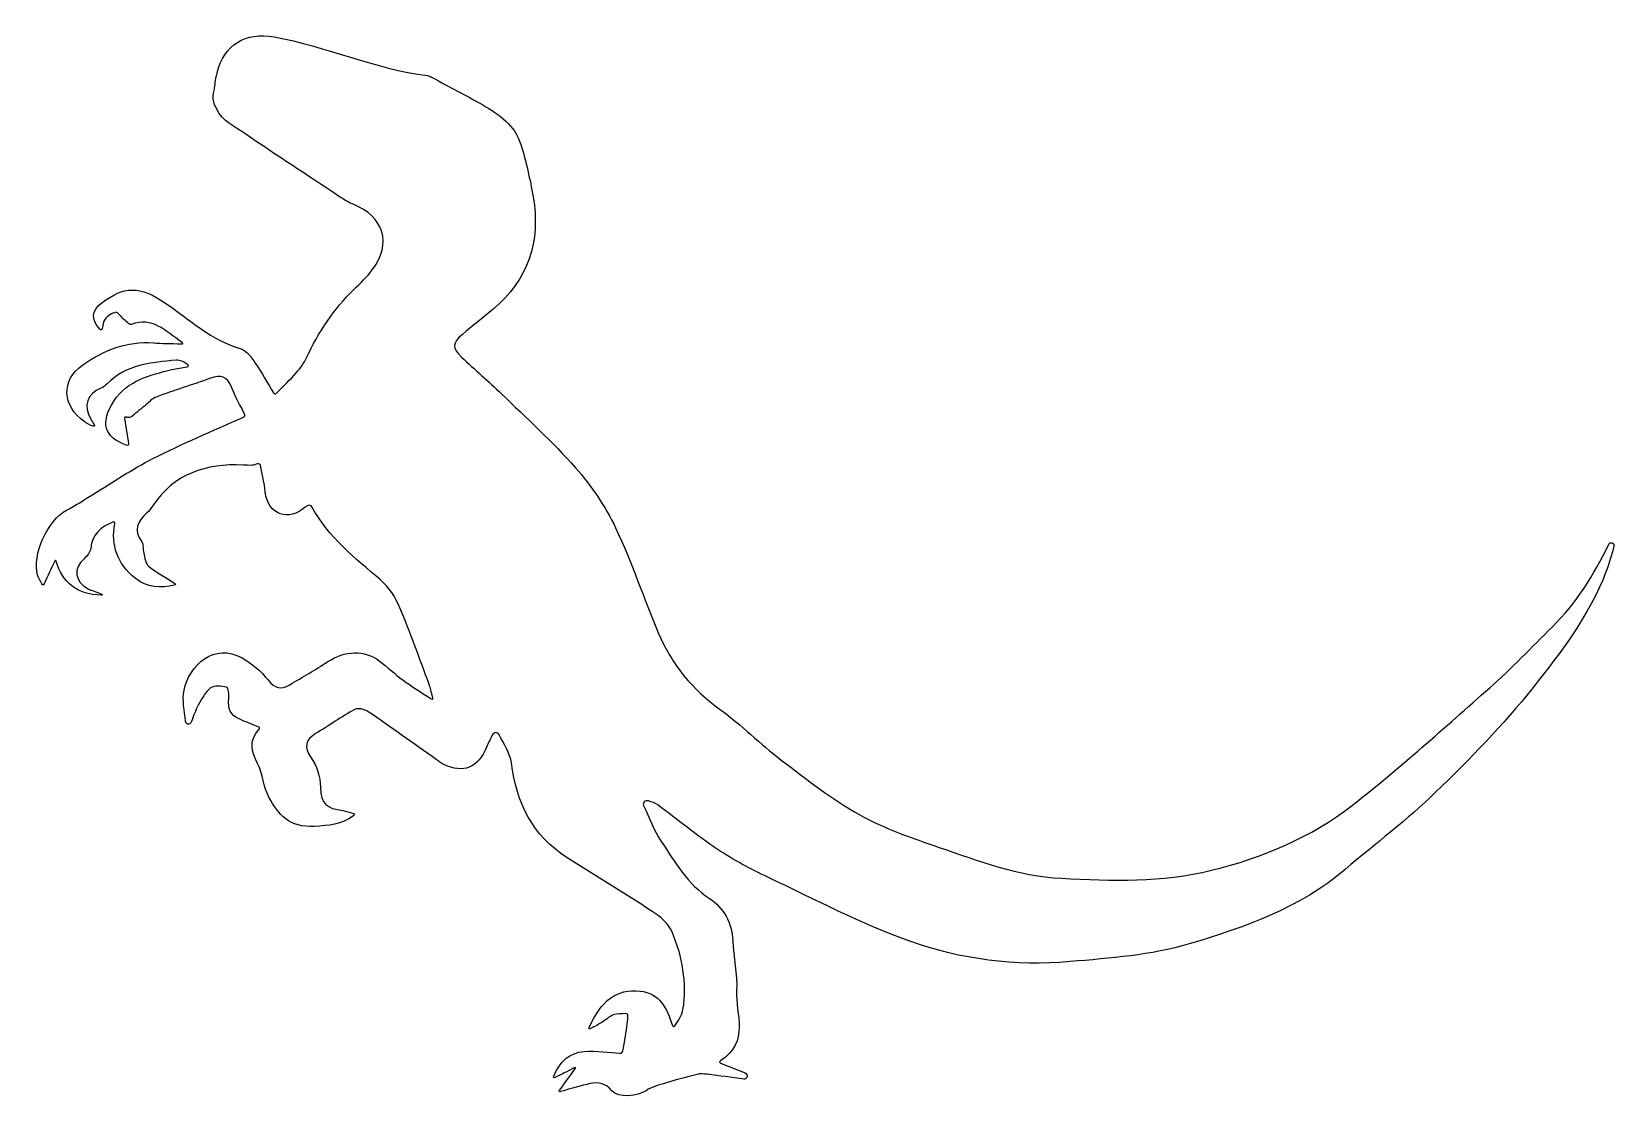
# Model space of a CAD drawing. Header units: centimetres. Extents: x -15.7 to 15.6, y -10.5 to 10.5.
import ezdxf

# ---------------------------------------------------------------- set-up
doc = ezdxf.new("R2010")
doc.units = ezdxf.units.CM
doc.header["$MEASUREMENT"] = 0
doc.layers.add('Layer 1', color=7, linetype='Continuous')

msp = doc.modelspace()

# ---------------------------------------------------------------- linework, layer by layer
at = {"layer": 'Layer 1'}
msp.add_open_spline([(-13.27075, 4.38457), (-13.79383, 4.42764), (-14.25267, 4.23357), (-14.66204, 3.95102), (-14.66204, 3.95102), (-15.10527, 3.64754), (-15.07273, 3.132), (-14.62844, 2.82342), (-14.62844, 2.82342), (-14.57923, 2.78982), (-14.52872, 2.75706), (-14.46257, 2.73825), (-14.46257, 2.73825), (-14.43627, 2.73103), (-14.42577, 2.74656), (-14.44164, 2.76966), (-14.44164, 2.76966), (-14.46479, 2.8044), (-14.48895, 2.83906), (-14.50884, 2.87481), (-14.50884, 2.87481), (-14.65886, 3.14032), (-14.57925, 3.38204), (-14.31048, 3.48901), (-14.31048, 3.48901), (-14.26426, 3.50676), (-14.22118, 3.53952), (-14.18652, 3.57503), (-14.18652, 3.57503), (-13.80753, 3.95828), (-13.30974, 3.99516), (-12.81733, 4.04133), (-12.81733, 4.04133), (-12.7447, 4.04757), (-12.66813, 4.01283), (-12.59148, 3.95211), (-12.59148, 3.95211), (-12.57052, 3.93412), (-12.57563, 3.91531), (-12.60307, 3.90988), (-12.60307, 3.90988), (-12.70493, 3.89326), (-12.80683, 3.87847), (-12.90655, 3.85535), (-12.90655, 3.85535), (-13.34444, 3.75349), (-13.78012, 3.64437), (-14.04894, 3.23495), (-14.04894, 3.23495), (-14.33146, 2.80323), (-14.24002, 2.52184), (-13.79894, 2.36032), (-13.79894, 2.36032), (-13.7729, 2.34982), (-13.75491, 2.36543), (-13.75917, 2.39284), (-13.75917, 2.39284), (-13.78521, 2.5482), (-13.8137, 2.71616), (-13.84198, 2.88414), (-13.84198, 2.88414), (-13.8473, 2.91264), (-13.82957, 2.92613), (-13.80327, 2.91668), (-13.80327, 2.91668), (-13.79787, 2.91454), (-13.79382, 2.91263), (-13.7884, 2.91157), (-13.7884, 2.91157), (-13.76236, 2.90112), (-13.72339, 2.90728), (-13.70246, 2.92504), (-13.70246, 2.92504), (-13.60591, 3.00598), (-13.50913, 3.08681), (-13.41269, 3.16666), (-13.41269, 3.16666), (-13.34953, 3.21802), (-13.29199, 3.28736), (-13.2183, 3.31372), (-13.2183, 3.31372), (-12.86241, 3.4427), (-12.50117, 3.55724), (-12.14526, 3.68443), (-12.14526, 3.68443), (-11.94471, 3.75558), (-11.81252, 3.72634), (-11.72724, 3.50779), (-11.72724, 3.50779), (-11.65281, 3.31774), (-11.54986, 3.13817), (-11.47009, 2.98389), (-11.47009, 2.98389), (-11.45747, 2.95868), (-11.46789, 2.92933), (-11.49319, 2.91774), (-11.49319, 2.91774), (-12.10337, 2.64167), (-12.70173, 2.39064), (-13.27934, 2.09978), (-13.27934, 2.09978), (-13.69087, 1.892), (-14.07201, 1.62615), (-14.46692, 1.38805), (-14.46692, 1.38805), (-14.63895, 1.2829), (-14.80688, 1.16847), (-14.98757, 1.07809), (-14.98757, 1.07809), (-15.34773, 0.8967), (-15.67536, 0.18359), (-15.55878, -0.1986), (-15.55878, -0.1986), (-15.54399, -0.25101), (-15.51467, -0.29941), (-15.47488, -0.37809), (-15.47488, -0.37809), (-15.46226, -0.40309), (-15.4431, -0.40309), (-15.43077, -0.37809), (-15.43077, -0.37809), (-15.35388, -0.21201), (-15.28999, -0.07461), (-15.22053, 0.07443), (-15.22053, 0.07443), (-15.20902, 0.09972), (-15.19561, 0.09864), (-15.18809, 0.07123), (-15.18809, 0.07123), (-15.07995, -0.34747), (-14.75126, -0.60174), (-14.30293, -0.59854), (-14.30293, -0.59854), (-14.27465, -0.59854), (-14.27253, -0.58915), (-14.29888, -0.57864), (-14.29888, -0.57864), (-14.40802, -0.53557), (-14.48679, -0.50823), (-14.56016, -0.47135), (-14.56016, -0.47135), (-14.82496, -0.3402), (-14.85636, -0.06201), (-14.63993, 0.12068), (-14.63993, 0.12068), (-14.58029, 0.17204), (-14.51497, 0.25403), (-14.5088, 0.32634), (-14.5088, 0.32634), (-14.48242, 0.60667), (-14.31044, 0.74647), (-14.06983, 0.84513), (-14.06983, 0.84513), (-14.04348, 0.85558), (-14.02689, 0.84111), (-14.03199, 0.81367), (-14.03199, 0.81367), (-14.1129, 0.38118), (-13.98489, 0.02497), (-13.63197, -0.26252), (-13.63197, -0.26252), (-13.3863, -0.46307), (-13.13228, -0.45987), (-12.8592, -0.40021), (-12.8592, -0.40021), (-12.83208, -0.39481), (-12.8288, -0.37703), (-12.85301, -0.36227), (-12.85301, -0.36227), (-13.03258, -0.24987), (-13.20893, -0.15129), (-13.36535, -0.02636), (-13.36535, -0.02636), (-13.42716, 0.02309), (-13.4379, 0.14274), (-13.46182, 0.23304), (-13.46182, 0.23304), (-13.48092, 0.30535), (-13.46074, 0.39777), (-13.50082, 0.45241), (-13.50082, 0.45241), (-13.66558, 0.68358), (-13.59006, 0.85987), (-13.4011, 1.02462), (-13.4011, 1.02462), (-13.35813, 1.06362), (-13.32016, 1.11172), (-13.28765, 1.16114), (-13.28765, 1.16114), (-12.86027, 1.80387), (-12.23127, 2.00334), (-11.49854, 1.97079), (-11.49854, 1.97079), (-11.4397, 1.96759), (-11.37974, 1.96111), (-11.32116, 1.96759), (-11.32116, 1.96759), (-11.28647, 1.97079), (-11.2529, 1.98238), (-11.21392, 1.99471), (-11.21392, 1.99471), (-11.18754, 2.00334), (-11.16151, 1.98749), (-11.15502, 1.96029), (-11.15502, 1.96029), (-11.12033, 1.7859), (-11.07517, 1.61466), (-11.05953, 1.44049), (-11.05953, 1.44049), (-11.0155, 0.97731), (-10.58087, 0.85555), (-10.27414, 1.1381), (-10.27414, 1.1381), (-10.25935, 1.15181), (-10.23945, 1.16011), (-10.2153, 1.17062), (-10.2153, 1.17062), (-10.18926, 1.18221), (-10.15749, 1.1717), (-10.14407, 1.14744), (-10.14407, 1.14744), (-9.80995, 0.54993), (-9.29444, 0.13221), (-8.78316, -0.29721), (-8.78316, -0.29721), (-8.61729, -0.43672), (-8.48908, -0.64694), (-8.40197, -0.84961), (-8.40197, -0.84961), (-8.18991, -1.34504), (-8.01253, -1.85653), (-7.82243, -2.36162), (-7.82243, -2.36162), (-7.79722, -2.42882), (-7.78459, -2.50113), (-7.75202, -2.62821), (-7.75202, -2.62821), (-7.7448, -2.65541), (-7.7585, -2.6648), (-7.7816, -2.64922), (-7.7816, -2.64922), (-8.00525, -2.50325), (-8.17623, -2.39705), (-8.3391, -2.27854), (-8.3391, -2.27854), (-8.50169, -2.1589), (-8.64874, -2.01695), (-8.80945, -1.89521), (-8.80945, -1.89521), (-9.09816, -1.67804), (-9.49192, -1.69466), (-9.82156, -1.91212), (-9.82156, -1.91212), (-10.06723, -2.07373), (-10.32551, -2.21644), (-10.57763, -2.36884), (-10.57763, -2.36884), (-10.75075, -2.47285), (-10.86954, -2.44435), (-11.00607, -2.2742), (-11.00607, -2.2742), (-11.14344, -2.10217), (-11.32518, -1.94977), (-11.51735, -1.83957), (-11.51735, -1.83957), (-12.06869, -1.5245), (-12.56219, -1.98549), (-12.66514, -2.47687), (-12.66514, -2.47687), (-12.70493, -2.6702), (-12.65654, -2.8833), (-12.6377, -3.0892), (-12.6377, -3.0892), (-12.63558, -3.1164), (-12.61357, -3.14275), (-12.58828, -3.14672), (-12.58828, -3.14672), (-12.56222, -3.15106), (-12.53264, -3.13222), (-12.52319, -3.10587), (-12.52319, -3.10587), (-12.48022, -2.99347), (-12.4412, -2.87907), (-12.38481, -2.77419), (-12.38481, -2.77419), (-12.31753, -2.65031), (-12.24712, -2.51262), (-12.13994, -2.43063), (-12.13994, -2.43063), (-12.06975, -2.37713), (-11.92674, -2.39084), (-11.82702, -2.41722), (-11.82702, -2.41722), (-11.79233, -2.42667), (-11.76926, -2.5661), (-11.78, -2.6419), (-11.78, -2.6419), (-11.805, -2.83489), (-11.74936, -2.97366), (-11.56574, -3.05023), (-11.56574, -3.05023), (-11.45448, -3.09754), (-11.34209, -3.14159), (-11.19831, -3.1994), (-11.19831, -3.1994), (-11.17193, -3.20985), (-11.1677, -3.23409), (-11.18672, -3.25396), (-11.18672, -3.25396), (-11.39558, -3.47973), (-11.33049, -3.6897), (-11.21172, -3.92486), (-11.21172, -3.92486), (-11.10694, -4.13155), (-11.0994, -4.38912), (-10.98807, -4.59074), (-10.98807, -4.59074), (-10.80125, -4.93179), (-10.58492, -5.19738), (-10.08846, -5.16698), (-10.08846, -5.16698), (-9.80485, -5.14925), (-9.56858, -5.13774), (-9.31453, -4.956), (-9.31453, -4.956), (-9.29143, -4.93909), (-9.29551, -4.9192), (-9.32183, -4.91081), (-9.32183, -4.91081), (-9.4048, -4.8856), (-9.4624, -4.86459), (-9.52125, -4.85519), (-9.52125, -4.85519), (-9.85214, -4.80788), (-9.96019, -4.72909), (-9.9685, -4.4004), (-9.9685, -4.4004), (-9.97498, -4.16847), (-10.03899, -3.97836), (-10.16606, -3.7948), (-10.16606, -3.7948), (-10.29293, -3.60988), (-10.27631, -3.45772), (-10.06525, -3.33384), (-10.06525, -3.33384), (-9.80374, -3.1803), (-9.55802, -3.00078), (-9.29248, -2.85587), (-9.29248, -2.85587), (-9.23038, -2.82118), (-9.09812, -2.85404), (-9.02877, -2.90106), (-9.02877, -2.90106), (-8.57533, -3.2088), (-8.1299, -3.53005), (-7.68159, -3.84509), (-7.68159, -3.84509), (-7.63352, -3.87978), (-7.58727, -3.9187), (-7.53483, -3.94367), (-7.53483, -3.94367), (-7.14618, -4.12861), (-6.86067, -4.01087), (-6.68837, -3.60148), (-6.68837, -3.60148), (-6.65585, -3.52054), (-6.61606, -3.44292), (-6.57706, -3.36412), (-6.57706, -3.36412), (-6.56555, -3.33891), (-6.53515, -3.31687), (-6.5088, -3.3139), (-6.5088, -3.3139), (-6.48359, -3.3117), (-6.45424, -3.33052), (-6.4416, -3.35581), (-6.4416, -3.35581), (-6.35024, -3.53943), (-6.22231, -3.72001), (-6.19914, -3.91226), (-6.19914, -3.91226), (-6.10048, -4.70278), (-5.77901, -5.34977), (-5.09874, -5.78659), (-5.09874, -5.78659), (-4.54132, -6.14568), (-3.97008, -6.48279), (-3.41665, -6.84699), (-3.41665, -6.84699), (-3.26237, -6.9478), (-3.09224, -7.08752), (-3.02501, -7.24905), (-3.02501, -7.24905), (-2.82234, -7.73639), (-2.72473, -8.25198), (-2.80969, -8.78199), (-2.80969, -8.78199), (-2.82879, -8.89653), (-2.89891, -9.00159), (-2.97365, -9.10751), (-2.97365, -9.10751), (-2.99035, -9.1296), (-3.01045, -9.12661), (-3.01884, -9.10026), (-3.01884, -9.10026), (-3.12795, -8.75998), (-3.27501, -8.45544), (-3.65506, -8.41885), (-3.65506, -8.41885), (-4.12435, -8.37482), (-4.42164, -8.60035), (-4.65984, -9.14002), (-4.65984, -9.14002), (-4.67135, -9.16531), (-4.65984, -9.17577), (-4.63484, -9.16203), (-4.63484, -9.16203), (-4.54234, -9.11181), (-4.4762, -9.07821), (-4.4141, -9.0403), (-4.4141, -9.0403), (-4.33539, -8.9922), (-4.26604, -8.91968), (-4.18217, -8.89033), (-4.18217, -8.89033), (-4.10774, -8.86612), (-4.02461, -8.86832), (-3.9427, -8.86504), (-3.9427, -8.86504), (-3.91442, -8.86292), (-3.89349, -8.88385), (-3.8956, -8.91235), (-3.8956, -8.91235), (-3.90071, -8.98254), (-3.90507, -9.05401), (-3.9155, -9.12333), (-3.9155, -9.12333), (-3.94161, -9.29539), (-3.97112, -9.46554), (-3.99535, -9.6032), (-3.99535, -9.6032), (-3.99937, -9.63056), (-4.02575, -9.65159), (-4.05393, -9.64937), (-4.05393, -9.64937), (-4.26417, -9.63244), (-4.51491, -9.59587), (-4.76169, -9.61362), (-4.76169, -9.61362), (-5.04741, -9.63352), (-5.24358, -9.80695), (-5.36126, -10.1018), (-5.36126, -10.1018), (-5.37176, -10.12701), (-5.35914, -10.1386), (-5.33385, -10.12593), (-5.33385, -10.12593), (-5.211, -10.06521), (-5.10091, -10.01068), (-4.956, -9.93805), (-4.956, -9.93805), (-4.93079, -9.92543), (-4.92354, -9.93379), (-4.94015, -9.95686), (-4.94015, -9.95686), (-5.0568, -10.11765), (-5.1493, -10.24475), (-5.24569, -10.37808), (-5.24569, -10.37808), (-5.26239, -10.40017), (-5.25408, -10.41277), (-5.22688, -10.40528), (-5.22688, -10.40528), (-5.00736, -10.34342), (-4.82564, -10.28566), (-4.64101, -10.24666), (-4.64101, -10.24666), (-4.47842, -10.21303), (-4.33647, -10.24155), (-4.21471, -10.38967), (-4.21471, -10.38967), (-4.09186, -10.53855), (-3.69695, -10.49984), (-3.53947, -10.38755), (-3.53947, -10.38755), (-3.42707, -10.3077), (-3.27928, -10.2773), (-3.14381, -10.23539), (-3.14381, -10.23539), (-2.94111, -10.17223), (-2.73738, -10.11553), (-2.53148, -10.06524), (-2.53148, -10.06524), (-2.46856, -10.04942), (-2.39707, -10.05579), (-2.33095, -10.06312), (-2.33095, -10.06312), (-2.08954, -10.09236), (-1.84898, -10.12596), (-1.60869, -10.15853), (-1.60869, -10.15853), (-1.58019, -10.16173), (-1.55307, -10.14292), (-1.54659, -10.11556), (-1.54659, -10.11556), (-1.54551, -10.11228), (-1.54445, -10.10932), (-1.54445, -10.10611), (-1.54445, -10.10611), (-1.53821, -10.07867), (-1.55413, -10.04835), (-1.5802, -10.03782), (-1.5802, -10.03782), (-1.5802, -10.03782), (-2.06648, -9.84163), (-2.06648, -9.84163), (-2.06648, -9.84163), (-2.09252, -9.8311), (-2.0936, -9.81099), (-2.0705, -9.79538), (-2.0705, -9.79538), (-1.48471, -9.41745), (-1.77668, -8.87556), (-1.75139, -8.40949), (-1.75139, -8.40949), (-1.73364, -8.08397), (-1.81137, -7.75518), (-1.8237, -7.42651), (-1.8237, -7.42651), (-1.83743, -7.06443), (-2.01404, -6.77251), (-2.28577, -6.59186), (-2.28577, -6.59186), (-2.72045, -6.30209), (-2.96609, -5.87365), (-3.2392, -5.4632), (-3.2392, -5.4632), (-3.38303, -5.24571), (-3.47547, -4.99465), (-3.58678, -4.75647), (-3.58678, -4.75647), (-3.59935, -4.73126), (-3.59326, -4.69546), (-3.57307, -4.67884), (-3.57307, -4.67884), (-3.55426, -4.66077), (-3.51745, -4.6546), (-3.49026, -4.66405), (-3.49026, -4.66405), (-3.42602, -4.68606), (-3.3599, -4.70382), (-3.30754, -4.74276), (-3.30754, -4.74276), (-2.91477, -5.03145), (-2.53898, -5.34326), (-2.13475, -5.61419), (-2.13475, -5.61419), (-1.81863, -5.82631), (-1.47943, -6.00911), (-1.13402, -6.17064), (-1.13402, -6.17064), (-0.20475, -6.60853), (0.70965, -7.09258), (1.67361, -7.43585), (1.67361, -7.43585), (2.68374, -7.79497), (3.75059, -7.93372), (4.83948, -7.83823), (4.83948, -7.83823), (5.6332, -7.76891), (6.43103, -7.71327), (7.19229, -7.48636), (7.19229, -7.48636), (8.29058, -7.15978), (9.37436, -6.77868), (10.27109, -6.01742), (10.27109, -6.01742), (10.8673, -5.51016), (11.49622, -5.03687), (12.05692, -4.49284), (12.05692, -4.49284), (12.73216, -3.83773), (13.39666, -3.16035), (13.98153, -2.42547), (13.98153, -2.42547), (14.54118, -1.72393), (15.09029, -0.99553), (15.42229, -0.14177), (15.42229, -0.14177), (15.48629, 0.02211), (15.53035, 0.19526), (15.58085, 0.36541), (15.58085, 0.36541), (15.58815, 0.39274), (15.57445, 0.42211), (15.54809, 0.43253), (15.54809, 0.43253), (15.52205, 0.44303), (15.49139, 0.43145), (15.47906, 0.40623), (15.47906, 0.40623), (15.18601, -0.19419), (14.83956, -0.75926), (14.35868, -1.23149), (14.35868, -1.23149), (13.95014, -1.63173), (13.55522, -2.04945), (13.12784, -2.42767), (13.12784, -2.42767), (12.23545, -3.21491), (11.35137, -4.01731), (10.41274, -4.74788), (10.41274, -4.74788), (9.59584, -5.38439), (8.64456, -5.78441), (7.63009, -6.03434), (7.63009, -6.03434), (6.64634, -6.2768), (5.66466, -6.24751), (4.66506, -6.1919), (4.66506, -6.1919), (3.80839, -6.14459), (3.03449, -5.8526), (2.24801, -5.58061), (2.24801, -5.58061), (1.71548, -5.39598), (1.17176, -5.21318), (0.68358, -4.93905), (0.68358, -4.93905), (0.13552, -4.63258), (-0.3666, -4.23775), (-0.86955, -3.85548), (-0.86955, -3.85548), (-1.2832, -3.54158), (-1.64954, -3.16473), (-2.07055, -2.86229), (-2.07055, -2.86229), (-2.62181, -2.46637), (-3.03038, -1.96885), (-3.29166, -1.35356), (-3.29166, -1.35356), (-3.58463, -0.66355), (-3.81876, 0.05246), (-4.13917, 0.72768), (-4.13917, 0.72768), (-4.34184, 1.154), (-4.61902, 1.56125), (-4.93189, 1.91632), (-4.93189, 1.91632), (-5.38631, 2.43268), (-5.90003, 2.89792), (-6.39535, 3.37888), (-6.39535, 3.37888), (-6.65075, 3.62666), (-6.92362, 3.85539), (-7.1819, 4.10111), (-7.1819, 4.10111), (-7.37513, 4.28497), (-7.37087, 4.37524), (-7.16711, 4.55159), (-7.16711, 4.55159), (-6.96978, 4.72278), (-6.7588, 4.87922), (-6.55939, 5.04829), (-6.55939, 5.04829), (-5.86822, 5.63514), (-5.61641, 6.38396), (-5.76964, 7.26806), (-5.76964, 7.26806), (-5.82952, 7.61665), (-5.90619, 7.965), (-6.0124, 8.3021), (-6.0124, 8.3021), (-6.13088, 8.67598), (-6.43438, 8.90075), (-6.76308, 9.08429), (-6.76308, 9.08429), (-7.0927, 9.26923), (-7.42864, 9.44444), (-7.76252, 9.62407), (-7.76252, 9.62407), (-7.7921, 9.63989), (-7.82356, 9.65767), (-7.85608, 9.66191), (-7.85608, 9.66191), (-8.89547, 9.79854), (-9.85831, 10.23931), (-10.88514, 10.42828), (-10.88514, 10.42828), (-11.44693, 10.53123), (-11.88159, 10.26995), (-12.01197, 9.71869), (-12.01197, 9.71869), (-12.03507, 9.62003), (-12.05282, 9.51816), (-12.06219, 9.41521), (-12.06219, 9.41521), (-12.06433, 9.38777), (-12.07378, 9.34367), (-12.08018, 9.31655), (-12.08018, 9.31655), (-12.09688, 9.23998), (-12.09285, 9.16013), (-12.06036, 9.08866), (-12.06036, 9.08866), (-12.04877, 9.06337), (-12.02755, 9.02251), (-12.01596, 8.99722), (-12.01596, 8.99722), (-11.90899, 8.76306), (-11.65393, 8.64863), (-11.4448, 8.50584), (-11.4448, 8.50584), (-10.83999, 8.09111), (-10.2247, 7.69005), (-9.61261, 7.28473), (-9.61261, 7.28473), (-9.52128, 7.22393), (-9.42801, 7.16077), (-9.3272, 7.12206), (-9.3272, 7.12206), (-8.71596, 6.8847), (-8.55229, 6.34609), (-8.94607, 5.82624), (-8.94607, 5.82624), (-9.05304, 5.68567), (-9.18417, 5.56391), (-9.31027, 5.44), (-9.31027, 5.44), (-9.70725, 5.04828), (-10.01478, 4.59569), (-10.24594, 4.08954), (-10.24594, 4.08954), (-10.29409, 3.9836), (-10.3677, 3.88708), (-10.44435, 3.79974), (-10.44435, 3.79974), (-10.5672, 3.66023), (-10.70052, 3.52986), (-10.83919, 3.38821), (-10.83919, 3.38821), (-10.85909, 3.36834), (-10.88621, 3.37154), (-10.89994, 3.39546), (-10.89994, 3.39546), (-11.01445, 3.58982), (-11.12791, 3.79358), (-11.25797, 3.98466), (-11.25797, 3.98466), (-11.33166, 4.09272), (-11.4249, 4.23144), (-11.53615, 4.2639), (-11.53615, 4.2639), (-12.12535, 4.43191), (-12.55678, 4.8445), (-13.04306, 5.17626), (-13.04306, 5.17626), (-13.53656, 5.5144), (-13.84943, 5.51038), (-14.29136, 5.17224), (-14.29136, 5.17224), (-14.49832, 5.0136), (-14.50774, 4.85717), (-14.32708, 4.65448), (-14.32708, 4.65448), (-14.30827, 4.63355), (-14.28625, 4.63969), (-14.28189, 4.66715), (-14.28189, 4.66715), (-14.26826, 4.73756), (-14.26096, 4.80666), (-14.22519, 4.85291), (-14.22519, 4.85291), (-14.17497, 4.918), (-14.08866, 4.96956), (-14.0091, 4.98946), (-14.0091, 4.98946), (-13.97634, 4.99774), (-13.92171, 4.90556), (-13.87257, 4.86442), (-13.87257, 4.86442), (-13.81984, 4.82037), (-13.74433, 4.73544), (-13.70858, 4.74914), (-13.70858, 4.74914), (-13.29088, 4.9045), (-13.03876, 4.62526), (-12.70703, 4.39301), (-12.70703, 4.39301), (-12.68393, 4.37631), (-12.68713, 4.36473), (-12.71542, 4.36589), (-12.71542, 4.36589), (-12.9329, 4.372), (-13.10197, 4.372), (-13.27075, 4.38457)], degree=3, knots=[0, 0, 0, 0, 0.005, 0.005, 0.005, 0.005, 0.01, 0.01, 0.01, 0.01, 0.015, 0.015, 0.015, 0.015, 0.02, 0.02, 0.02, 0.02, 0.025, 0.025, 0.025, 0.025, 0.03, 0.03, 0.03, 0.03, 0.035, 0.035, 0.035, 0.035, 0.04, 0.04, 0.04, 0.04, 0.045, 0.045, 0.045, 0.045, 0.05, 0.05, 0.05, 0.05, 0.055, 0.055, 0.055, 0.055, 0.06, 0.06, 0.06, 0.06, 0.065, 0.065, 0.065, 0.065, 0.07, 0.07, 0.07, 0.07, 0.075, 0.075, 0.075, 0.075, 0.08, 0.08, 0.08, 0.08, 0.085, 0.085, 0.085, 0.085, 0.09, 0.09, 0.09, 0.09, 0.095, 0.095, 0.095, 0.095, 0.1, 0.1, 0.1, 0.1, 0.105, 0.105, 0.105, 0.105, 0.11, 0.11, 0.11, 0.11, 0.115, 0.115, 0.115, 0.115, 0.12, 0.12, 0.12, 0.12, 0.125, 0.125, 0.125, 0.125, 0.13, 0.13, 0.13, 0.13, 0.135, 0.135, 0.135, 0.135, 0.14, 0.14, 0.14, 0.14, 0.145, 0.145, 0.145, 0.145, 0.15, 0.15, 0.15, 0.15, 0.155, 0.155, 0.155, 0.155, 0.16, 0.16, 0.16, 0.16, 0.165, 0.165, 0.165, 0.165, 0.17, 0.17, 0.17, 0.17, 0.175, 0.175, 0.175, 0.175, 0.18, 0.18, 0.18, 0.18, 0.185, 0.185, 0.185, 0.185, 0.19, 0.19, 0.19, 0.19, 0.195, 0.195, 0.195, 0.195, 0.2, 0.2, 0.2, 0.2, 0.205, 0.205, 0.205, 0.205, 0.21, 0.21, 0.21, 0.21, 0.215, 0.215, 0.215, 0.215, 0.22, 0.22, 0.22, 0.22, 0.225, 0.225, 0.225, 0.225, 0.23, 0.23, 0.23, 0.23, 0.235, 0.235, 0.235, 0.235, 0.24, 0.24, 0.24, 0.24, 0.245, 0.245, 0.245, 0.245, 0.25, 0.25, 0.25, 0.25, 0.255, 0.255, 0.255, 0.255, 0.26, 0.26, 0.26, 0.26, 0.265, 0.265, 0.265, 0.265, 0.27, 0.27, 0.27, 0.27, 0.275, 0.275, 0.275, 0.275, 0.28, 0.28, 0.28, 0.28, 0.285, 0.285, 0.285, 0.285, 0.29, 0.29, 0.29, 0.29, 0.295, 0.295, 0.295, 0.295, 0.3, 0.3, 0.3, 0.3, 0.305, 0.305, 0.305, 0.305, 0.31, 0.31, 0.31, 0.31, 0.315, 0.315, 0.315, 0.315, 0.32, 0.32, 0.32, 0.32, 0.325, 0.325, 0.325, 0.325, 0.33, 0.33, 0.33, 0.33, 0.335, 0.335, 0.335, 0.335, 0.34, 0.34, 0.34, 0.34, 0.345, 0.345, 0.345, 0.345, 0.35, 0.35, 0.35, 0.35, 0.355, 0.355, 0.355, 0.355, 0.36, 0.36, 0.36, 0.36, 0.365, 0.365, 0.365, 0.365, 0.37, 0.37, 0.37, 0.37, 0.375, 0.375, 0.375, 0.375, 0.38, 0.38, 0.38, 0.38, 0.385, 0.385, 0.385, 0.385, 0.39, 0.39, 0.39, 0.39, 0.395, 0.395, 0.395, 0.395, 0.4, 0.4, 0.4, 0.4, 0.405, 0.405, 0.405, 0.405, 0.41, 0.41, 0.41, 0.41, 0.415, 0.415, 0.415, 0.415, 0.42, 0.42, 0.42, 0.42, 0.425, 0.425, 0.425, 0.425, 0.43, 0.43, 0.43, 0.43, 0.435, 0.435, 0.435, 0.435, 0.44, 0.44, 0.44, 0.44, 0.445, 0.445, 0.445, 0.445, 0.45, 0.45, 0.45, 0.45, 0.455, 0.455, 0.455, 0.455, 0.46, 0.46, 0.46, 0.46, 0.465, 0.465, 0.465, 0.465, 0.47, 0.47, 0.47, 0.47, 0.475, 0.475, 0.475, 0.475, 0.48, 0.48, 0.48, 0.48, 0.485, 0.485, 0.485, 0.485, 0.49, 0.49, 0.49, 0.49, 0.495, 0.495, 0.495, 0.495, 0.5, 0.5, 0.5, 0.5, 0.505, 0.505, 0.505, 0.505, 0.51, 0.51, 0.51, 0.51, 0.515, 0.515, 0.515, 0.515, 0.52, 0.52, 0.52, 0.52, 0.525, 0.525, 0.525, 0.525, 0.53, 0.53, 0.53, 0.53, 0.535, 0.535, 0.535, 0.535, 0.54, 0.54, 0.54, 0.54, 0.545, 0.545, 0.545, 0.545, 0.55, 0.55, 0.55, 0.55, 0.555, 0.555, 0.555, 0.555, 0.56, 0.56, 0.56, 0.56, 0.565, 0.565, 0.565, 0.565, 0.57, 0.57, 0.57, 0.57, 0.575, 0.575, 0.575, 0.575, 0.58, 0.58, 0.58, 0.58, 0.585, 0.585, 0.585, 0.585, 0.59, 0.59, 0.59, 0.59, 0.595, 0.595, 0.595, 0.595, 0.6, 0.6, 0.6, 0.6, 0.605, 0.605, 0.605, 0.605, 0.61, 0.61, 0.61, 0.61, 0.615, 0.615, 0.615, 0.615, 0.62, 0.62, 0.62, 0.62, 0.625, 0.625, 0.625, 0.625, 0.63, 0.63, 0.63, 0.63, 0.635, 0.635, 0.635, 0.635, 0.64, 0.64, 0.64, 0.64, 0.645, 0.645, 0.645, 0.645, 0.65, 0.65, 0.65, 0.65, 0.655, 0.655, 0.655, 0.655, 0.66, 0.66, 0.66, 0.66, 0.665, 0.665, 0.665, 0.665, 0.67, 0.67, 0.67, 0.67, 0.675, 0.675, 0.675, 0.675, 0.68, 0.68, 0.68, 0.68, 0.685, 0.685, 0.685, 0.685, 0.69, 0.69, 0.69, 0.69, 0.695, 0.695, 0.695, 0.695, 0.7, 0.7, 0.7, 0.7, 0.705, 0.705, 0.705, 0.705, 0.71, 0.71, 0.71, 0.71, 0.715, 0.715, 0.715, 0.715, 0.72, 0.72, 0.72, 0.72, 0.725, 0.725, 0.725, 0.725, 0.73, 0.73, 0.73, 0.73, 0.735, 0.735, 0.735, 0.735, 0.74, 0.74, 0.74, 0.74, 0.745, 0.745, 0.745, 0.745, 0.75, 0.75, 0.75, 0.75, 0.755, 0.755, 0.755, 0.755, 0.76, 0.76, 0.76, 0.76, 0.765, 0.765, 0.765, 0.765, 0.77, 0.77, 0.77, 0.77, 0.775, 0.775, 0.775, 0.775, 0.78, 0.78, 0.78, 0.78, 0.785, 0.785, 0.785, 0.785, 0.79, 0.79, 0.79, 0.79, 0.795, 0.795, 0.795, 0.795, 0.8, 0.8, 0.8, 0.8, 0.805, 0.805, 0.805, 0.805, 0.81, 0.81, 0.81, 0.81, 0.815, 0.815, 0.815, 0.815, 0.82, 0.82, 0.82, 0.82, 0.825, 0.825, 0.825, 0.825, 0.83, 0.83, 0.83, 0.83, 0.835, 0.835, 0.835, 0.835, 0.84, 0.84, 0.84, 0.84, 0.845, 0.845, 0.845, 0.845, 0.85, 0.85, 0.85, 0.85, 0.855, 0.855, 0.855, 0.855, 0.86, 0.86, 0.86, 0.86, 0.865, 0.865, 0.865, 0.865, 0.87, 0.87, 0.87, 0.87, 0.875, 0.875, 0.875, 0.875, 0.88, 0.88, 0.88, 0.88, 0.885, 0.885, 0.885, 0.885, 0.89, 0.89, 0.89, 0.89, 0.895, 0.895, 0.895, 0.895, 0.9, 0.9, 0.9, 0.9, 0.905, 0.905, 0.905, 0.905, 0.91, 0.91, 0.91, 0.91, 0.915, 0.915, 0.915, 0.915, 0.92, 0.92, 0.92, 0.92, 0.925, 0.925, 0.925, 0.925, 0.93, 0.93, 0.93, 0.93, 0.935, 0.935, 0.935, 0.935, 0.94, 0.94, 0.94, 0.94, 0.945, 0.945, 0.945, 0.945, 0.95, 0.95, 0.95, 0.95, 0.955, 0.955, 0.955, 0.955, 0.96, 0.96, 0.96, 0.96, 0.965, 0.965, 0.965, 0.965, 0.97, 0.97, 0.97, 0.97, 0.975, 0.975, 0.975, 0.975, 0.98, 0.98, 0.98, 0.98, 0.985, 0.985, 0.985, 0.985, 0.99, 0.99, 0.99, 0.99, 1, 1, 1, 1], dxfattribs=at)

doc.saveas('drawing.dxf')
